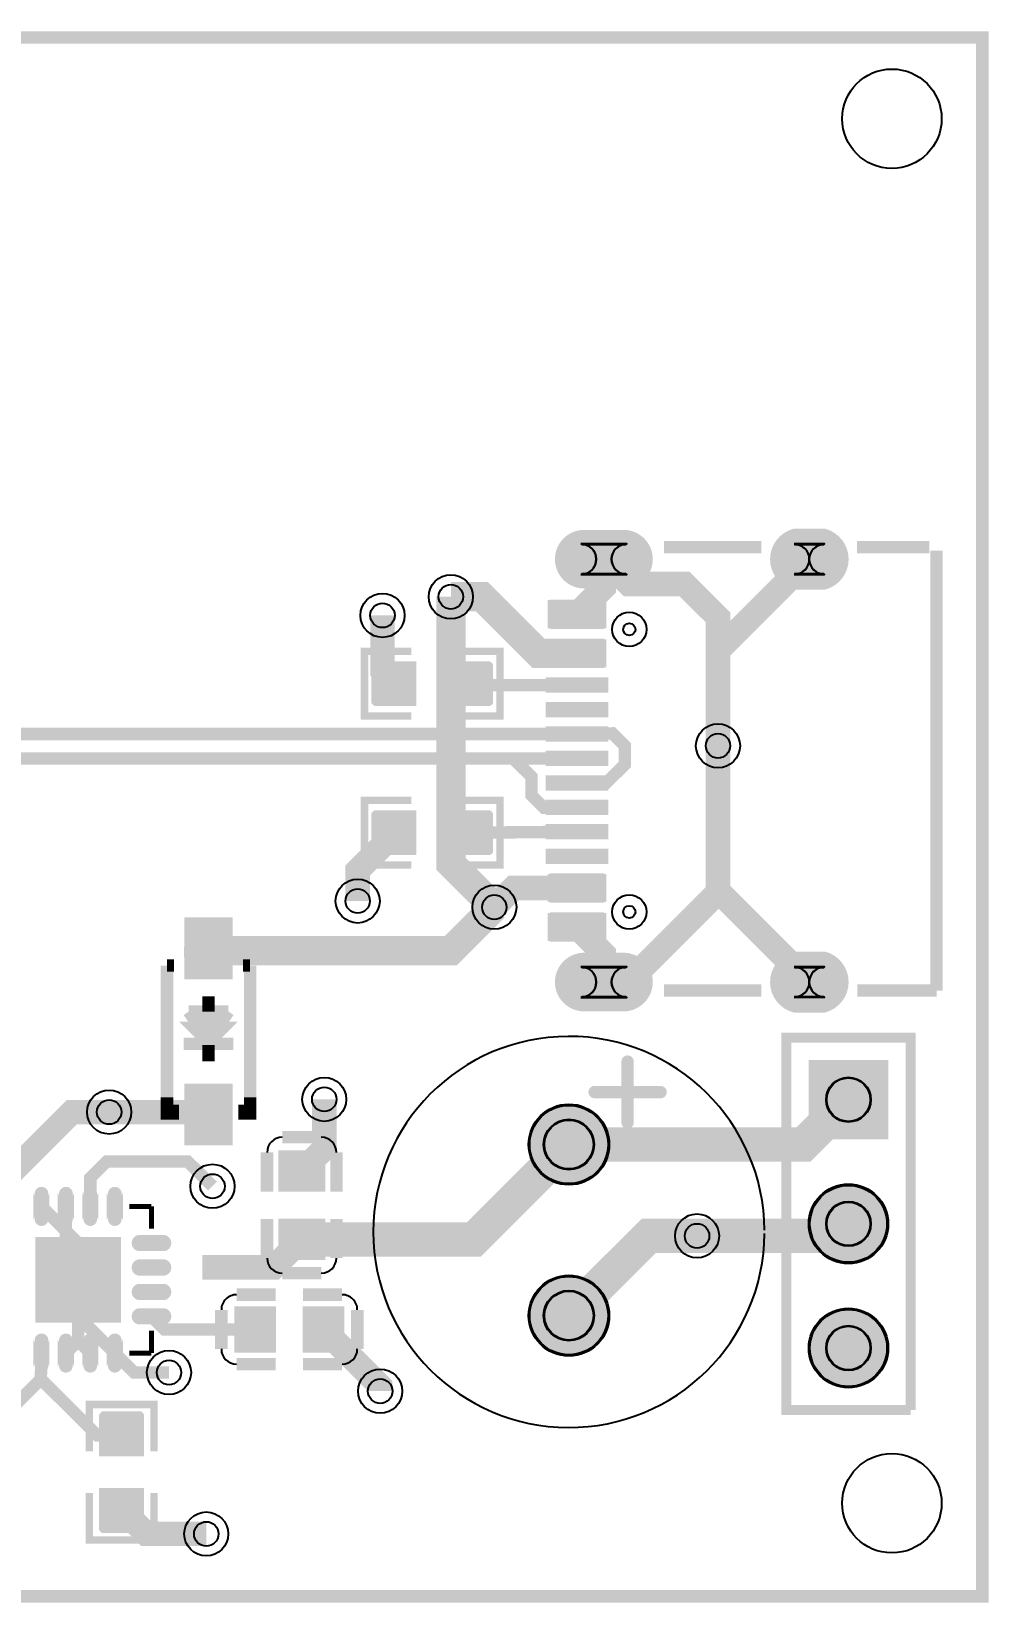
# Model space of a CAD drawing. Header units: millimetres. Extents: x -76.5 to 8, y -21.3 to 10.8.
# Drawn here: x -11.7 to 8.05, y -21.34 to 10.8 of the extents above; entities that cross this region are included whole.
import ezdxf

# ---------------------------------------------------------------- set-up
doc = ezdxf.new("R2010")
doc.units = ezdxf.units.MM
for name, color, linetype, true_color in [('BoardOutLine', 7, 'Continuous', 0xff00ff), ('BottomLayer', 7, 'Continuous', 0x0000ff), ('BottomSolderMaskLayer', 7, 'Continuous', 0xaa00ff), ('Document', 7, 'Continuous', 0xffffff), ('Hole', 7, 'Continuous', 0x222222), ('Multi-Layer', 7, 'Continuous', 0xc0c0c0), ('TopLayer', 7, 'Continuous', 0xff0000), ('TopPasteMaskLayer', 7, 'Continuous', 0x808080), ('TopSilkLayer', 7, 'Continuous', 0xffcc00), ('TopSolderMaskLayer', 7, 'Continuous', 0x800080)]:
    doc.layers.add(name, color=color, linetype=linetype, true_color=true_color)

msp = doc.modelspace()

# ---------------------------------------------------------------- hatches: boundary and pattern name
at = {"layer": 'BottomSolderMaskLayer'}
for points in [[(-0.47, -0.575, -0.785398), (-0.47, 0.575), (0.471, 0.575, -0.785398), (0.471, -0.575)], [(3.888, -0.625, -0.785398), (3.888, 0.625), (4.513, 0.625, -0.785398), (4.513, -0.625)], [(3.888, -9.275, -0.785398), (3.888, -8.025), (4.513, -8.025, -0.785398), (4.513, -9.275)], [(-0.47, -9.225, -0.785398), (-0.47, -8.075), (0.471, -8.075, -0.785398), (0.471, -9.225)], [(5.813, -10.243), (5.813, -11.869), (4.187, -11.869), (4.187, -10.243)], [(-1.54, -11.973, 1), (0.111, -11.973, 1)], [(4.187, -13.596, 1), (5.813, -13.596, 1)], [(-1.54, -15.473, 1), (0.111, -15.473, 1)], [(4.187, -16.136, 1), (5.813, -16.136, 1)]]:
    msp.add_hatch(color=256, dxfattribs=at).paths.add_polyline_path(points)
at = {"layer": 'Document'}
for points in [[(-8.293, -8.469), (-8.293, -7.627), (-8.086, -7.627), (-8.086, -8.47)], [(-7.742, -8.134), (-8.584, -8.134), (-8.584, -7.927), (-7.742, -7.927)], [(-8.081, -10.059), (-8.081, -10.059), (-7.481, -9.459), (-8.681, -9.459)], [(0.358, -11.523), (0.358, -10.278), (0.359, -10.262), (0.363, -10.245), (0.368, -10.23), (0.375, -10.215), (0.384, -10.201), (0.395, -10.188), (0.408, -10.177), (0.422, -10.168), (0.437, -10.161), (0.452, -10.156), (0.469, -10.152), (0.485, -10.151), (0.502, -10.152), (0.518, -10.156), (0.534, -10.161), (0.549, -10.168), (0.563, -10.177), (0.575, -10.188), (0.586, -10.201), (0.595, -10.215), (0.603, -10.23), (0.608, -10.245), (0.611, -10.262), (0.612, -10.278), (0.612, -11.523), (0.611, -11.539), (0.608, -11.556), (0.603, -11.571), (0.595, -11.586), (0.586, -11.6), (0.575, -11.613), (0.563, -11.624), (0.549, -11.633), (0.534, -11.64), (0.518, -11.646), (0.502, -11.649), (0.485, -11.65), (0.469, -11.649), (0.452, -11.646), (0.437, -11.64), (0.422, -11.633), (0.408, -11.624), (0.395, -11.613), (0.384, -11.6), (0.375, -11.586), (0.368, -11.571), (0.363, -11.556), (0.359, -11.539), (0.358, -11.523)], [(-8.205, -11.7), (-8.205, -10.859), (-7.998, -10.859), (-7.998, -11.701)], [(-0.188, -10.774), (1.158, -10.774), (1.175, -10.775), (1.191, -10.778), (1.207, -10.783), (1.222, -10.791), (1.236, -10.8), (1.248, -10.811), (1.259, -10.823), (1.268, -10.837), (1.276, -10.852), (1.281, -10.868), (1.284, -10.884), (1.285, -10.901), (1.284, -10.917), (1.281, -10.933), (1.276, -10.949), (1.268, -10.964), (1.259, -10.978), (1.248, -10.99), (1.236, -11.001), (1.222, -11.011), (1.207, -11.018), (1.191, -11.023), (1.175, -11.026), (1.158, -11.028), (-0.188, -11.028), (-0.205, -11.026), (-0.221, -11.023), (-0.237, -11.018), (-0.251, -11.011), (-0.265, -11.001), (-0.278, -10.99), (-0.289, -10.978), (-0.298, -10.964), (-0.305, -10.949), (-0.311, -10.933), (-0.314, -10.917), (-0.315, -10.901), (-0.314, -10.884), (-0.311, -10.868), (-0.305, -10.852), (-0.298, -10.837), (-0.289, -10.823), (-0.278, -10.811), (-0.265, -10.8), (-0.251, -10.791), (-0.237, -10.783), (-0.221, -10.778), (-0.205, -10.775), (-0.188, -10.774)]]:
    msp.add_hatch(color=256, dxfattribs=at).paths.add_polyline_path(points)
at = {"layer": 'Multi-Layer'}
for points in [[(-0.45, -0.55, -0.785398), (-0.45, 0.55), (0.45, 0.55, -0.785398), (0.45, -0.55)], [(3.9, -0.6, -0.785398), (3.9, 0.6), (4.5, 0.6, -0.785398), (4.5, -0.6)], [(-0.45, -9.2, -0.785398), (-0.45, -8.1), (0.45, -8.1, -0.785398), (0.45, -9.2)], [(3.9, -9.25, -0.785398), (3.9, -8.05), (4.5, -8.05, -0.785398), (4.5, -9.25)], [(5.788, -10.269), (5.788, -11.843), (4.213, -11.843), (4.213, -10.269)], [(-1.515, -11.973, 1), (0.085, -11.973, 1)], [(4.213, -13.596, 1), (5.788, -13.596, 1)], [(-1.515, -15.473, 1), (0.085, -15.473, 1)], [(4.213, -16.136, 1), (5.788, -16.136, 1)]]:
    msp.add_hatch(color=256, dxfattribs=at).paths.add_polyline_path(points)
at = {"layer": 'TopLayer'}
for points in [[(-1.1, -1.4), (-1.1, -0.85), (0, -0.85), (0, -1.4)], [(-1.1, -2.2), (-1.1, -1.65), (0, -1.65), (0, -2.2)], [(-3.859, -2.979), (-3.859, -2.115), (-4.665, -2.115), (-4.665, -2.979)], [(-3.159, -2.979), (-3.159, -2.115), (-2.352, -2.115), (-2.352, -2.979)], [(-1.1, -2.725), (-1.1, -2.425), (0, -2.425), (0, -2.725)], [(-1.1, -3.225), (-1.1, -2.925), (0, -2.925), (0, -3.225)], [(-1.1, -3.725), (-1.1, -3.425), (0, -3.425), (0, -3.725)], [(-1.1, -4.225), (-1.1, -3.925), (0, -3.925), (0, -4.225)], [(-1.1, -4.725), (-1.1, -4.425), (0, -4.425), (0, -4.725)], [(-1.1, -5.225), (-1.1, -4.925), (0, -4.925), (0, -5.225)], [(-3.859, -6.027), (-3.859, -5.163), (-4.665, -5.163), (-4.665, -6.027)], [(-3.159, -6.027), (-3.159, -5.163), (-2.352, -5.163), (-2.352, -6.027)], [(-1.1, -5.725), (-1.1, -5.425), (0, -5.425), (0, -5.725)], [(-1.1, -6.225), (-1.1, -5.925), (0, -5.925), (0, -6.225)], [(-1.1, -7), (-1.1, -6.45), (0, -6.45), (0, -7)], [(-8.556, -8.559), (-8.556, -7.359), (-7.606, -7.359), (-7.606, -8.559)], [(-1.1, -7.8), (-1.1, -7.25), (0, -7.25), (0, -7.8)], [(-8.556, -11.959), (-8.556, -10.759), (-7.606, -10.759), (-7.606, -11.959)], [(-6.626, -12.915), (-6.626, -12.115), (-5.726, -12.115), (-5.726, -12.915)], [(-11.358, -12.979, -0.785398), (-11.638, -12.979), (-11.638, -13.499, -0.785398), (-11.358, -13.499)], [(-10.858, -12.979, -0.785398), (-11.138, -12.979), (-11.138, -13.499, -0.785398), (-10.858, -13.499)], [(-10.358, -12.979, -0.785398), (-10.638, -12.979), (-10.638, -13.499, -0.785398), (-10.358, -13.499)], [(-9.858, -12.979, -0.785398), (-10.138, -12.979), (-10.138, -13.499, -0.785398), (-9.858, -13.499)], [(-6.626, -14.315), (-6.626, -13.515), (-5.726, -13.515), (-5.726, -14.315)], [(-11.598, -13.889), (-9.898, -13.889), (-9.898, -15.589), (-11.598, -15.589)], [(-9.508, -14.129, -0.785398), (-9.508, -13.849), (-8.988, -13.849, -0.785398), (-8.988, -14.129)], [(-9.508, -14.629, -0.785398), (-9.508, -14.349), (-8.988, -14.349, -0.785398), (-8.988, -14.629)], [(-9.508, -15.129, -0.785398), (-9.508, -14.849), (-8.988, -14.849, -0.785398), (-8.988, -15.129)], [(-9.508, -15.629, -0.785398), (-9.508, -15.349), (-8.988, -15.349, -0.785398), (-8.988, -15.629)], [(-7.53, -15.305), (-6.73, -15.305), (-6.73, -16.205), (-7.53, -16.205)], [(-6.13, -15.305), (-5.33, -15.305), (-5.33, -16.205), (-6.13, -16.205)], [(-11.358, -15.979, -0.785398), (-11.638, -15.979), (-11.638, -16.499, -0.785398), (-11.358, -16.499)], [(-10.858, -15.979, -0.785398), (-11.138, -15.979), (-11.138, -16.499, -0.785398), (-10.858, -16.499)], [(-10.358, -15.979, -0.785398), (-10.638, -15.979), (-10.638, -16.499, -0.785398), (-10.358, -16.499)], [(-9.858, -15.979, -0.785398), (-10.138, -15.979), (-10.138, -16.499, -0.785398), (-9.858, -16.499)], [(-9.427, -18.326), (-10.291, -18.326), (-10.291, -17.519), (-9.427, -17.519)], [(-9.427, -19.026), (-10.291, -19.026), (-10.291, -19.832), (-9.427, -19.832)]]:
    msp.add_hatch(color=256, dxfattribs=at).paths.add_polyline_path(points)
at = {"layer": 'TopPasteMaskLayer'}
for points in [[(-0.998, 0.045), (-1, 0.015), (-1, -0.015), (-0.998, -0.045), (-0.995, -0.075), (-0.991, -0.104), (-0.985, -0.133), (-0.978, -0.162), (-0.969, -0.191), (-0.959, -0.219), (-0.947, -0.247), (-0.934, -0.274), (-0.92, -0.3), (-0.904, -0.325), (-0.887, -0.35), (-0.869, -0.374), (-0.85, -0.397), (-0.83, -0.419), (-0.808, -0.44), (-0.786, -0.46), (-0.762, -0.478), (-0.738, -0.496), (-0.713, -0.512), (-0.687, -0.527), (-0.66, -0.541), (-0.633, -0.553), (-0.605, -0.564), (-0.577, -0.573), (-0.548, -0.581), (-0.519, -0.588), (-0.489, -0.593), (-0.46, -0.597), (-0.43, -0.599), (-0.4, -0.6), (0.4, -0.6), (0.43, -0.599), (0.46, -0.597), (0.489, -0.593), (0.519, -0.588), (0.548, -0.581), (0.577, -0.573), (0.605, -0.564), (0.633, -0.553), (0.66, -0.541), (0.687, -0.527), (0.713, -0.512), (0.738, -0.496), (0.762, -0.478), (0.786, -0.46), (0.808, -0.44), (0.83, -0.419), (0.85, -0.397), (0.869, -0.374), (0.887, -0.35), (0.904, -0.325), (0.92, -0.3), (0.934, -0.274), (0.947, -0.247), (0.959, -0.219), (0.969, -0.191), (0.978, -0.162), (0.985, -0.133), (0.991, -0.104), (0.995, -0.075), (0.998, -0.045), (1, -0.015), (1, 0.015), (0.998, 0.045), (0.995, 0.075), (0.991, 0.104), (0.985, 0.134), (0.978, 0.163), (0.969, 0.191), (0.959, 0.219), (0.947, 0.247), (0.934, 0.274), (0.92, 0.3), (0.904, 0.326), (0.887, 0.35), (0.869, 0.374), (0.85, 0.397), (0.83, 0.419), (0.808, 0.44), (0.786, 0.46), (0.762, 0.478), (0.738, 0.496), (0.713, 0.512), (0.687, 0.527), (0.66, 0.541), (0.633, 0.553), (0.605, 0.564), (0.577, 0.573), (0.548, 0.582), (0.519, 0.588), (0.489, 0.593), (0.46, 0.597), (0.43, 0.599), (0.4, 0.6), (-0.4, 0.6), (-0.43, 0.599), (-0.46, 0.597), (-0.489, 0.593), (-0.519, 0.588), (-0.548, 0.582), (-0.577, 0.573), (-0.605, 0.564), (-0.633, 0.553), (-0.66, 0.541), (-0.687, 0.527), (-0.713, 0.512), (-0.738, 0.496), (-0.762, 0.478), (-0.786, 0.46), (-0.808, 0.44), (-0.83, 0.419), (-0.85, 0.397), (-0.869, 0.374), (-0.887, 0.35), (-0.904, 0.326), (-0.92, 0.3), (-0.934, 0.274), (-0.947, 0.247), (-0.959, 0.219), (-0.969, 0.191), (-0.978, 0.163), (-0.985, 0.134), (-0.991, 0.104), (-0.995, 0.075)], [(3.45, -0.015), (3.452, -0.045), (3.455, -0.075), (3.459, -0.104), (3.465, -0.133), (3.473, -0.162), (3.481, -0.191), (3.492, -0.219), (3.503, -0.247), (3.516, -0.274), (3.531, -0.3), (3.546, -0.325), (3.563, -0.35), (3.581, -0.374), (3.6, -0.397), (3.621, -0.419), (3.642, -0.44), (3.664, -0.46), (3.688, -0.478), (3.712, -0.496), (3.737, -0.512), (3.763, -0.527), (3.79, -0.541), (3.817, -0.553), (3.845, -0.564), (3.873, -0.573), (3.902, -0.581), (3.931, -0.588), (3.961, -0.593), (3.99, -0.597), (4.02, -0.599), (4.05, -0.6), (4.35, -0.6), (4.38, -0.599), (4.41, -0.597), (4.44, -0.593), (4.469, -0.588), (4.498, -0.581), (4.527, -0.573), (4.555, -0.564), (4.583, -0.553), (4.61, -0.541), (4.637, -0.527), (4.663, -0.512), (4.688, -0.496), (4.712, -0.478), (4.736, -0.46), (4.758, -0.44), (4.78, -0.419), (4.8, -0.397), (4.819, -0.374), (4.837, -0.35), (4.854, -0.325), (4.87, -0.3), (4.884, -0.274), (4.897, -0.247), (4.909, -0.219), (4.919, -0.191), (4.928, -0.162), (4.935, -0.133), (4.941, -0.104), (4.946, -0.075), (4.948, -0.045), (4.95, -0.015), (4.95, 0.015), (4.948, 0.045), (4.946, 0.075), (4.941, 0.104), (4.935, 0.134), (4.928, 0.163), (4.919, 0.191), (4.909, 0.219), (4.897, 0.247), (4.884, 0.274), (4.87, 0.3), (4.854, 0.326), (4.837, 0.35), (4.819, 0.374), (4.8, 0.397), (4.78, 0.419), (4.758, 0.44), (4.736, 0.46), (4.712, 0.478), (4.688, 0.496), (4.663, 0.512), (4.637, 0.527), (4.61, 0.541), (4.583, 0.553), (4.555, 0.564), (4.527, 0.573), (4.498, 0.582), (4.469, 0.588), (4.44, 0.593), (4.41, 0.597), (4.38, 0.599), (4.35, 0.6), (4.05, 0.6), (4.02, 0.599), (3.99, 0.597), (3.961, 0.593), (3.931, 0.588), (3.902, 0.582), (3.873, 0.573), (3.845, 0.564), (3.817, 0.553), (3.79, 0.541), (3.763, 0.527), (3.737, 0.512), (3.712, 0.496), (3.688, 0.478), (3.664, 0.46), (3.642, 0.44), (3.621, 0.419), (3.6, 0.397), (3.581, 0.374), (3.563, 0.35), (3.546, 0.326), (3.531, 0.3), (3.516, 0.274), (3.503, 0.247), (3.492, 0.219), (3.481, 0.191), (3.473, 0.163), (3.465, 0.134), (3.459, 0.104), (3.455, 0.075), (3.452, 0.045), (3.45, 0.015)], [(0, -0.825), (-1.1, -0.825), (-1.1, -1.425), (0, -1.425)], [(-1.1, -2.225), (0, -2.225), (0, -1.625), (-1.1, -1.625)], [(-4.704, -2.997), (-3.904, -2.997), (-3.854, -2.947), (-3.854, -2.719), (-4.224, -2.719), (-4.224, -2.389), (-3.854, -2.389), (-3.854, -2.147), (-3.904, -2.097), (-4.704, -2.097), (-4.754, -2.147), (-4.754, -2.947)], [(-2.314, -2.097), (-3.114, -2.097), (-3.164, -2.147), (-3.164, -2.375), (-2.794, -2.375), (-2.794, -2.705), (-3.164, -2.705), (-3.164, -2.947), (-3.114, -2.997), (-2.314, -2.997), (-2.264, -2.947), (-2.264, -2.147)], [(-1.1, -2.725), (0, -2.725), (0, -2.425), (-1.1, -2.425)], [(0, -2.925), (-1.1, -2.925), (-1.1, -3.225), (0, -3.225)], [(0, -3.425), (-1.1, -3.425), (-1.1, -3.725), (0, -3.725)], [(0, -3.925), (-1.1, -3.925), (-1.1, -4.225), (0, -4.225)], [(0, -4.425), (-1.1, -4.425), (-1.1, -4.725), (0, -4.725)], [(0, -4.925), (-1.1, -4.925), (-1.1, -5.225), (0, -5.225)], [(-4.704, -6.045), (-3.904, -6.045), (-3.854, -5.995), (-3.854, -5.767), (-4.224, -5.767), (-4.224, -5.437), (-3.854, -5.437), (-3.854, -5.195), (-3.904, -5.145), (-4.704, -5.145), (-4.754, -5.195), (-4.754, -5.995)], [(-2.314, -5.145), (-3.114, -5.145), (-3.164, -5.195), (-3.164, -5.423), (-2.794, -5.423), (-2.794, -5.753), (-3.164, -5.753), (-3.164, -5.995), (-3.114, -6.045), (-2.314, -6.045), (-2.264, -5.995), (-2.264, -5.195)], [(0, -5.425), (-1.1, -5.425), (-1.1, -5.725), (0, -5.725)], [(0, -5.925), (-1.1, -5.925), (-1.1, -6.225), (0, -6.225)], [(-1.1, -7.025), (0, -7.025), (0, -6.425), (-1.1, -6.425)], [(-8.556, -8.559), (-8.556, -7.359), (-7.606, -7.359), (-7.606, -8.559)], [(-1.1, -7.825), (0, -7.825), (0, -7.225), (-1.1, -7.225)], [(-1, -8.665), (-0.998, -8.695), (-0.995, -8.725), (-0.991, -8.754), (-0.985, -8.783), (-0.978, -8.812), (-0.969, -8.841), (-0.959, -8.869), (-0.947, -8.897), (-0.934, -8.924), (-0.92, -8.95), (-0.904, -8.975), (-0.887, -9), (-0.869, -9.024), (-0.85, -9.047), (-0.83, -9.069), (-0.808, -9.09), (-0.786, -9.11), (-0.762, -9.128), (-0.738, -9.146), (-0.713, -9.162), (-0.687, -9.177), (-0.66, -9.191), (-0.633, -9.203), (-0.605, -9.214), (-0.577, -9.223), (-0.548, -9.231), (-0.519, -9.238), (-0.489, -9.243), (-0.46, -9.247), (-0.43, -9.249), (-0.4, -9.25), (0.4, -9.25), (0.43, -9.249), (0.46, -9.247), (0.489, -9.243), (0.519, -9.238), (0.548, -9.231), (0.577, -9.223), (0.605, -9.214), (0.633, -9.203), (0.66, -9.191), (0.687, -9.177), (0.713, -9.162), (0.738, -9.146), (0.762, -9.128), (0.786, -9.11), (0.808, -9.09), (0.83, -9.069), (0.85, -9.047), (0.869, -9.024), (0.887, -9), (0.904, -8.975), (0.92, -8.95), (0.934, -8.924), (0.947, -8.897), (0.959, -8.869), (0.969, -8.841), (0.978, -8.812), (0.985, -8.783), (0.991, -8.754), (0.995, -8.725), (0.998, -8.695), (1, -8.665), (1, -8.635), (0.998, -8.605), (0.995, -8.575), (0.991, -8.546), (0.985, -8.516), (0.978, -8.487), (0.969, -8.459), (0.959, -8.431), (0.947, -8.403), (0.934, -8.376), (0.92, -8.35), (0.904, -8.324), (0.887, -8.3), (0.869, -8.276), (0.85, -8.253), (0.83, -8.231), (0.808, -8.21), (0.786, -8.19), (0.762, -8.172), (0.738, -8.154), (0.713, -8.138), (0.687, -8.123), (0.66, -8.109), (0.633, -8.097), (0.605, -8.086), (0.577, -8.077), (0.548, -8.068), (0.519, -8.062), (0.489, -8.057), (0.46, -8.053), (0.43, -8.051), (0.4, -8.05), (-0.4, -8.05), (-0.43, -8.051), (-0.46, -8.053), (-0.489, -8.057), (-0.519, -8.062), (-0.548, -8.068), (-0.577, -8.077), (-0.605, -8.086), (-0.633, -8.097), (-0.66, -8.109), (-0.687, -8.123), (-0.713, -8.138), (-0.738, -8.154), (-0.762, -8.172), (-0.786, -8.19), (-0.808, -8.21), (-0.83, -8.231), (-0.85, -8.253), (-0.869, -8.276), (-0.887, -8.3), (-0.904, -8.324), (-0.92, -8.35), (-0.934, -8.376), (-0.947, -8.403), (-0.959, -8.431), (-0.969, -8.459), (-0.978, -8.487), (-0.985, -8.516), (-0.991, -8.546), (-0.995, -8.575), (-0.998, -8.605), (-1, -8.635)], [(3.452, -8.605), (3.45, -8.635), (3.45, -8.665), (3.452, -8.695), (3.455, -8.725), (3.459, -8.754), (3.465, -8.783), (3.473, -8.812), (3.481, -8.841), (3.492, -8.869), (3.503, -8.897), (3.516, -8.924), (3.531, -8.95), (3.546, -8.975), (3.563, -9), (3.581, -9.024), (3.6, -9.047), (3.621, -9.069), (3.642, -9.09), (3.664, -9.11), (3.688, -9.128), (3.712, -9.146), (3.737, -9.162), (3.763, -9.177), (3.79, -9.191), (3.817, -9.203), (3.845, -9.214), (3.873, -9.223), (3.902, -9.231), (3.931, -9.238), (3.961, -9.243), (3.99, -9.247), (4.02, -9.249), (4.05, -9.25), (4.35, -9.25), (4.38, -9.249), (4.41, -9.247), (4.44, -9.243), (4.469, -9.238), (4.498, -9.231), (4.527, -9.223), (4.555, -9.214), (4.583, -9.203), (4.61, -9.191), (4.637, -9.177), (4.663, -9.162), (4.688, -9.146), (4.712, -9.128), (4.736, -9.11), (4.758, -9.09), (4.78, -9.069), (4.8, -9.047), (4.819, -9.024), (4.837, -9), (4.854, -8.975), (4.87, -8.95), (4.884, -8.924), (4.897, -8.897), (4.909, -8.869), (4.919, -8.841), (4.928, -8.812), (4.935, -8.783), (4.941, -8.754), (4.946, -8.725), (4.948, -8.695), (4.95, -8.665), (4.95, -8.635), (4.948, -8.605), (4.946, -8.575), (4.941, -8.546), (4.935, -8.516), (4.928, -8.487), (4.919, -8.459), (4.909, -8.431), (4.897, -8.403), (4.884, -8.376), (4.87, -8.35), (4.854, -8.324), (4.837, -8.3), (4.819, -8.276), (4.8, -8.253), (4.78, -8.231), (4.758, -8.21), (4.736, -8.19), (4.712, -8.172), (4.688, -8.154), (4.663, -8.138), (4.637, -8.123), (4.61, -8.109), (4.583, -8.097), (4.555, -8.086), (4.527, -8.077), (4.498, -8.068), (4.469, -8.062), (4.44, -8.057), (4.41, -8.053), (4.38, -8.051), (4.35, -8.05), (4.05, -8.05), (4.02, -8.051), (3.99, -8.053), (3.961, -8.057), (3.931, -8.062), (3.902, -8.068), (3.873, -8.077), (3.845, -8.086), (3.817, -8.097), (3.79, -8.109), (3.763, -8.123), (3.737, -8.138), (3.712, -8.154), (3.688, -8.172), (3.664, -8.19), (3.642, -8.21), (3.621, -8.231), (3.6, -8.253), (3.581, -8.276), (3.563, -8.3), (3.546, -8.324), (3.531, -8.35), (3.516, -8.376), (3.503, -8.403), (3.492, -8.431), (3.481, -8.459), (3.473, -8.487), (3.465, -8.516), (3.459, -8.546), (3.455, -8.575)], [(-8.556, -11.959), (-8.556, -10.759), (-7.606, -10.759), (-7.606, -11.959)], [(-6.626, -12.915), (-6.626, -12.115), (-5.726, -12.115), (-5.726, -12.915)], [(-11.637, -12.979), (-11.636, -12.962), (-11.633, -12.945), (-11.628, -12.929), (-11.621, -12.914), (-11.612, -12.899), (-11.602, -12.886), (-11.59, -12.874), (-11.576, -12.864), (-11.562, -12.855), (-11.547, -12.848), (-11.53, -12.843), (-11.514, -12.84), (-11.497, -12.839), (-11.48, -12.84), (-11.463, -12.843), (-11.447, -12.848), (-11.432, -12.855), (-11.417, -12.864), (-11.404, -12.874), (-11.392, -12.886), (-11.382, -12.899), (-11.373, -12.914), (-11.366, -12.929), (-11.361, -12.945), (-11.358, -12.962), (-11.357, -12.979), (-11.357, -13.499), (-11.358, -13.516), (-11.361, -13.532), (-11.366, -13.549), (-11.373, -13.564), (-11.382, -13.579), (-11.392, -13.592), (-11.404, -13.604), (-11.417, -13.614), (-11.432, -13.623), (-11.447, -13.63), (-11.463, -13.635), (-11.48, -13.638), (-11.497, -13.639), (-11.514, -13.638), (-11.53, -13.635), (-11.547, -13.63), (-11.562, -13.623), (-11.576, -13.614), (-11.59, -13.604), (-11.602, -13.592), (-11.612, -13.579), (-11.621, -13.564), (-11.628, -13.549), (-11.633, -13.532), (-11.636, -13.516), (-11.637, -13.499)], [(-11.137, -12.979), (-11.136, -12.962), (-11.133, -12.945), (-11.127, -12.929), (-11.121, -12.914), (-11.112, -12.899), (-11.101, -12.886), (-11.089, -12.874), (-11.076, -12.864), (-11.062, -12.855), (-11.046, -12.848), (-11.03, -12.843), (-11.013, -12.84), (-10.997, -12.839), (-10.98, -12.84), (-10.963, -12.843), (-10.947, -12.848), (-10.931, -12.855), (-10.917, -12.864), (-10.904, -12.874), (-10.892, -12.886), (-10.881, -12.899), (-10.873, -12.914), (-10.866, -12.929), (-10.861, -12.945), (-10.858, -12.962), (-10.857, -12.979), (-10.857, -13.499), (-10.858, -13.516), (-10.861, -13.532), (-10.866, -13.549), (-10.873, -13.564), (-10.881, -13.579), (-10.892, -13.592), (-10.904, -13.604), (-10.917, -13.614), (-10.931, -13.623), (-10.947, -13.63), (-10.963, -13.635), (-10.98, -13.638), (-10.997, -13.639), (-11.013, -13.638), (-11.03, -13.635), (-11.046, -13.63), (-11.062, -13.623), (-11.076, -13.614), (-11.089, -13.604), (-11.101, -13.592), (-11.112, -13.579), (-11.121, -13.564), (-11.127, -13.549), (-11.133, -13.532), (-11.136, -13.516), (-11.137, -13.499)], [(-10.639, -12.979), (-10.638, -12.962), (-10.635, -12.945), (-10.63, -12.929), (-10.623, -12.914), (-10.614, -12.899), (-10.604, -12.886), (-10.592, -12.874), (-10.578, -12.864), (-10.564, -12.855), (-10.548, -12.848), (-10.532, -12.843), (-10.516, -12.84), (-10.499, -12.839), (-10.482, -12.84), (-10.465, -12.843), (-10.449, -12.848), (-10.434, -12.855), (-10.419, -12.864), (-10.406, -12.874), (-10.394, -12.886), (-10.384, -12.899), (-10.375, -12.914), (-10.368, -12.929), (-10.363, -12.945), (-10.36, -12.962), (-10.359, -12.979), (-10.359, -13.499), (-10.36, -13.516), (-10.363, -13.532), (-10.368, -13.549), (-10.375, -13.564), (-10.384, -13.579), (-10.394, -13.592), (-10.406, -13.604), (-10.419, -13.614), (-10.434, -13.623), (-10.449, -13.63), (-10.465, -13.635), (-10.482, -13.638), (-10.499, -13.639), (-10.516, -13.638), (-10.532, -13.635), (-10.548, -13.63), (-10.564, -13.623), (-10.578, -13.614), (-10.592, -13.604), (-10.604, -13.592), (-10.614, -13.579), (-10.623, -13.564), (-10.63, -13.549), (-10.635, -13.532), (-10.638, -13.516), (-10.639, -13.499)], [(-10.138, -12.979), (-10.137, -12.962), (-10.134, -12.945), (-10.129, -12.929), (-10.122, -12.914), (-10.114, -12.899), (-10.103, -12.886), (-10.091, -12.874), (-10.078, -12.864), (-10.063, -12.855), (-10.048, -12.848), (-10.032, -12.843), (-10.015, -12.84), (-9.998, -12.839), (-9.981, -12.84), (-9.965, -12.843), (-9.949, -12.848), (-9.933, -12.855), (-9.919, -12.864), (-9.906, -12.874), (-9.894, -12.886), (-9.883, -12.899), (-9.874, -12.914), (-9.867, -12.929), (-9.862, -12.945), (-9.859, -12.962), (-9.858, -12.979), (-9.858, -13.499), (-9.859, -13.516), (-9.862, -13.532), (-9.867, -13.549), (-9.874, -13.564), (-9.883, -13.579), (-9.894, -13.592), (-9.906, -13.604), (-9.919, -13.614), (-9.933, -13.623), (-9.949, -13.63), (-9.965, -13.635), (-9.981, -13.638), (-9.998, -13.639), (-10.015, -13.638), (-10.032, -13.635), (-10.048, -13.63), (-10.063, -13.623), (-10.078, -13.614), (-10.091, -13.604), (-10.103, -13.592), (-10.114, -13.579), (-10.122, -13.564), (-10.129, -13.549), (-10.134, -13.532), (-10.137, -13.516), (-10.138, -13.499)], [(-6.626, -14.315), (-6.626, -13.515), (-5.726, -13.515), (-5.726, -14.315)], [(-11.428, -14.059), (-10.068, -14.059), (-10.068, -15.419), (-11.428, -15.419)], [(-9.508, -14.13), (-9.525, -14.129), (-9.542, -14.125), (-9.559, -14.119), (-9.574, -14.112), (-9.589, -14.102), (-9.602, -14.091), (-9.614, -14.078), (-9.624, -14.064), (-9.633, -14.049), (-9.639, -14.033), (-9.643, -14.016), (-9.646, -13.999), (-9.646, -13.981), (-9.643, -13.964), (-9.639, -13.947), (-9.633, -13.931), (-9.624, -13.915), (-9.614, -13.901), (-9.602, -13.888), (-9.589, -13.877), (-9.574, -13.868), (-9.559, -13.86), (-9.542, -13.855), (-9.525, -13.851), (-9.508, -13.85), (-8.988, -13.85), (-8.97, -13.851), (-8.953, -13.855), (-8.937, -13.86), (-8.921, -13.868), (-8.907, -13.877), (-8.893, -13.888), (-8.881, -13.901), (-8.871, -13.915), (-8.863, -13.931), (-8.856, -13.947), (-8.852, -13.964), (-8.85, -13.981), (-8.85, -13.999), (-8.852, -14.016), (-8.856, -14.033), (-8.863, -14.049), (-8.871, -14.064), (-8.881, -14.078), (-8.893, -14.091), (-8.907, -14.102), (-8.921, -14.112), (-8.937, -14.119), (-8.953, -14.125), (-8.97, -14.129), (-8.988, -14.13)], [(-9.508, -14.63), (-9.525, -14.629), (-9.542, -14.625), (-9.559, -14.62), (-9.574, -14.612), (-9.589, -14.603), (-9.602, -14.592), (-9.614, -14.579), (-9.624, -14.565), (-9.633, -14.549), (-9.639, -14.533), (-9.643, -14.516), (-9.646, -14.499), (-9.646, -14.481), (-9.643, -14.464), (-9.639, -14.447), (-9.633, -14.431), (-9.624, -14.416), (-9.614, -14.402), (-9.602, -14.389), (-9.589, -14.378), (-9.574, -14.368), (-9.559, -14.361), (-9.542, -14.355), (-9.525, -14.352), (-9.508, -14.35), (-8.988, -14.35), (-8.97, -14.352), (-8.953, -14.355), (-8.937, -14.361), (-8.921, -14.368), (-8.907, -14.378), (-8.893, -14.389), (-8.881, -14.402), (-8.871, -14.416), (-8.863, -14.431), (-8.856, -14.447), (-8.852, -14.464), (-8.85, -14.481), (-8.85, -14.499), (-8.852, -14.516), (-8.856, -14.533), (-8.863, -14.549), (-8.871, -14.565), (-8.881, -14.579), (-8.893, -14.592), (-8.907, -14.603), (-8.921, -14.612), (-8.937, -14.62), (-8.953, -14.625), (-8.97, -14.629), (-8.988, -14.63)], [(-9.508, -15.128), (-9.525, -15.127), (-9.541, -15.124), (-9.557, -15.119), (-9.573, -15.112), (-9.587, -15.103), (-9.601, -15.093), (-9.613, -15.081), (-9.623, -15.068), (-9.632, -15.053), (-9.639, -15.038), (-9.644, -15.022), (-9.647, -15.005), (-9.648, -14.988), (-9.647, -14.971), (-9.644, -14.955), (-9.639, -14.938), (-9.632, -14.923), (-9.623, -14.909), (-9.613, -14.895), (-9.601, -14.883), (-9.587, -14.873), (-9.573, -14.864), (-9.557, -14.857), (-9.541, -14.852), (-9.525, -14.849), (-9.508, -14.848), (-8.988, -14.848), (-8.971, -14.849), (-8.954, -14.852), (-8.938, -14.857), (-8.923, -14.864), (-8.908, -14.873), (-8.895, -14.883), (-8.883, -14.895), (-8.873, -14.909), (-8.864, -14.923), (-8.857, -14.938), (-8.852, -14.955), (-8.849, -14.971), (-8.848, -14.988), (-8.849, -15.005), (-8.852, -15.022), (-8.857, -15.038), (-8.864, -15.053), (-8.873, -15.068), (-8.883, -15.081), (-8.895, -15.093), (-8.908, -15.103), (-8.923, -15.112), (-8.938, -15.119), (-8.954, -15.124), (-8.971, -15.127), (-8.988, -15.128)], [(-9.508, -15.628), (-9.525, -15.627), (-9.541, -15.624), (-9.557, -15.619), (-9.573, -15.612), (-9.587, -15.604), (-9.601, -15.593), (-9.613, -15.581), (-9.623, -15.568), (-9.632, -15.553), (-9.639, -15.538), (-9.644, -15.522), (-9.647, -15.505), (-9.648, -15.488), (-9.647, -15.472), (-9.644, -15.455), (-9.639, -15.439), (-9.632, -15.423), (-9.623, -15.409), (-9.613, -15.396), (-9.601, -15.384), (-9.587, -15.373), (-9.573, -15.364), (-9.557, -15.357), (-9.541, -15.352), (-9.525, -15.349), (-9.508, -15.348), (-8.988, -15.348), (-8.971, -15.349), (-8.954, -15.352), (-8.938, -15.357), (-8.923, -15.364), (-8.908, -15.373), (-8.895, -15.384), (-8.883, -15.396), (-8.873, -15.409), (-8.864, -15.423), (-8.857, -15.439), (-8.852, -15.455), (-8.849, -15.472), (-8.848, -15.488), (-8.849, -15.505), (-8.852, -15.522), (-8.857, -15.538), (-8.864, -15.553), (-8.873, -15.568), (-8.883, -15.581), (-8.895, -15.593), (-8.908, -15.604), (-8.923, -15.612), (-8.938, -15.619), (-8.954, -15.624), (-8.971, -15.627), (-8.988, -15.628)], [(-7.53, -15.305), (-6.73, -15.305), (-6.73, -16.205), (-7.53, -16.205)], [(-6.13, -15.305), (-5.33, -15.305), (-5.33, -16.205), (-6.13, -16.205)], [(-11.637, -15.979), (-11.636, -15.962), (-11.633, -15.945), (-11.628, -15.929), (-11.621, -15.914), (-11.612, -15.899), (-11.602, -15.886), (-11.59, -15.874), (-11.576, -15.864), (-11.562, -15.855), (-11.547, -15.848), (-11.53, -15.843), (-11.514, -15.84), (-11.497, -15.839), (-11.48, -15.84), (-11.463, -15.843), (-11.447, -15.848), (-11.432, -15.855), (-11.417, -15.864), (-11.404, -15.874), (-11.392, -15.886), (-11.382, -15.899), (-11.373, -15.914), (-11.366, -15.929), (-11.361, -15.945), (-11.358, -15.962), (-11.357, -15.979), (-11.357, -16.499), (-11.358, -16.516), (-11.361, -16.533), (-11.366, -16.549), (-11.373, -16.564), (-11.382, -16.579), (-11.392, -16.592), (-11.404, -16.604), (-11.417, -16.614), (-11.432, -16.623), (-11.447, -16.63), (-11.463, -16.635), (-11.48, -16.638), (-11.497, -16.639), (-11.514, -16.638), (-11.53, -16.635), (-11.547, -16.63), (-11.562, -16.623), (-11.576, -16.614), (-11.59, -16.604), (-11.602, -16.592), (-11.612, -16.579), (-11.621, -16.564), (-11.628, -16.549), (-11.633, -16.533), (-11.636, -16.516), (-11.637, -16.499)], [(-11.137, -15.979), (-11.136, -15.962), (-11.133, -15.945), (-11.127, -15.929), (-11.121, -15.914), (-11.112, -15.899), (-11.101, -15.886), (-11.089, -15.874), (-11.076, -15.864), (-11.062, -15.855), (-11.046, -15.848), (-11.03, -15.843), (-11.013, -15.84), (-10.997, -15.839), (-10.98, -15.84), (-10.963, -15.843), (-10.947, -15.848), (-10.931, -15.855), (-10.917, -15.864), (-10.904, -15.874), (-10.892, -15.886), (-10.881, -15.899), (-10.873, -15.914), (-10.866, -15.929), (-10.861, -15.945), (-10.858, -15.962), (-10.857, -15.979), (-10.857, -16.499), (-10.858, -16.516), (-10.861, -16.533), (-10.866, -16.549), (-10.873, -16.564), (-10.881, -16.579), (-10.892, -16.592), (-10.904, -16.604), (-10.917, -16.614), (-10.931, -16.623), (-10.947, -16.63), (-10.963, -16.635), (-10.98, -16.638), (-10.997, -16.639), (-11.013, -16.638), (-11.03, -16.635), (-11.046, -16.63), (-11.062, -16.623), (-11.076, -16.614), (-11.089, -16.604), (-11.101, -16.592), (-11.112, -16.579), (-11.121, -16.564), (-11.127, -16.549), (-11.133, -16.533), (-11.136, -16.516), (-11.137, -16.499)], [(-10.639, -15.979), (-10.638, -15.962), (-10.635, -15.945), (-10.63, -15.929), (-10.623, -15.914), (-10.614, -15.899), (-10.604, -15.886), (-10.592, -15.874), (-10.578, -15.864), (-10.564, -15.855), (-10.548, -15.848), (-10.532, -15.843), (-10.516, -15.84), (-10.499, -15.839), (-10.482, -15.84), (-10.465, -15.843), (-10.449, -15.848), (-10.434, -15.855), (-10.419, -15.864), (-10.406, -15.874), (-10.394, -15.886), (-10.384, -15.899), (-10.375, -15.914), (-10.368, -15.929), (-10.363, -15.945), (-10.36, -15.962), (-10.359, -15.979), (-10.359, -16.499), (-10.36, -16.516), (-10.363, -16.533), (-10.368, -16.549), (-10.375, -16.564), (-10.384, -16.579), (-10.394, -16.592), (-10.406, -16.604), (-10.419, -16.614), (-10.434, -16.623), (-10.449, -16.63), (-10.465, -16.635), (-10.482, -16.638), (-10.499, -16.639), (-10.516, -16.638), (-10.532, -16.635), (-10.548, -16.63), (-10.564, -16.623), (-10.578, -16.614), (-10.592, -16.604), (-10.604, -16.592), (-10.614, -16.579), (-10.623, -16.564), (-10.63, -16.549), (-10.635, -16.533), (-10.638, -16.516), (-10.639, -16.499)], [(-10.138, -15.979), (-10.137, -15.962), (-10.134, -15.945), (-10.129, -15.929), (-10.122, -15.914), (-10.114, -15.899), (-10.103, -15.886), (-10.091, -15.874), (-10.078, -15.864), (-10.063, -15.855), (-10.048, -15.848), (-10.032, -15.843), (-10.015, -15.84), (-9.998, -15.839), (-9.981, -15.84), (-9.965, -15.843), (-9.949, -15.848), (-9.933, -15.855), (-9.919, -15.864), (-9.906, -15.874), (-9.894, -15.886), (-9.883, -15.899), (-9.874, -15.914), (-9.867, -15.929), (-9.862, -15.945), (-9.859, -15.962), (-9.858, -15.979), (-9.858, -16.499), (-9.859, -16.516), (-9.862, -16.533), (-9.867, -16.549), (-9.874, -16.564), (-9.883, -16.579), (-9.894, -16.592), (-9.906, -16.604), (-9.919, -16.614), (-9.933, -16.623), (-9.949, -16.63), (-9.965, -16.635), (-9.981, -16.638), (-9.998, -16.639), (-10.015, -16.638), (-10.032, -16.635), (-10.048, -16.63), (-10.063, -16.623), (-10.078, -16.614), (-10.091, -16.604), (-10.103, -16.592), (-10.114, -16.579), (-10.122, -16.564), (-10.129, -16.549), (-10.134, -16.533), (-10.137, -16.516), (-10.138, -16.499)], [(-10.309, -17.481), (-10.309, -18.281), (-10.259, -18.331), (-10.031, -18.331), (-10.031, -17.961), (-9.701, -17.961), (-9.701, -18.331), (-9.459, -18.331), (-9.409, -18.281), (-9.409, -17.481), (-9.459, -17.431), (-10.259, -17.431)], [(-9.409, -19.871), (-9.409, -19.071), (-9.459, -19.021), (-9.687, -19.021), (-9.687, -19.391), (-10.017, -19.391), (-10.017, -19.021), (-10.259, -19.021), (-10.309, -19.071), (-10.309, -19.871), (-10.259, -19.921), (-9.459, -19.921)]]:
    msp.add_hatch(color=256, dxfattribs=at).paths.add_polyline_path(points)
at = {"layer": 'TopSilkLayer'}
for points in [[(-7.674, -9.253), (-8.487, -9.253), (-8.081, -9.837)], [(-9.058, -11.161), (-8.688, -11.161), (-8.688, -11.465), (-9.058, -11.465)], [(-7.104, -11.161), (-7.474, -11.161), (-7.474, -11.465), (-7.104, -11.465)]]:
    msp.add_hatch(color=256, dxfattribs=at).paths.add_polyline_path(points)
at = {"layer": 'TopSolderMaskLayer'}
for points in [[(-0.47, -0.575, -0.785398), (-0.47, 0.575), (0.471, 0.575, -0.785398), (0.471, -0.575)], [(3.888, -0.625, -0.785398), (3.888, 0.625), (4.513, 0.625, -0.785398), (4.513, -0.625)], [(-1.15, -1.412), (-1.15, -0.837), (0.05, -0.837), (0.05, -1.412)], [(-1.15, -2.212), (-1.15, -1.637), (0.05, -1.637), (0.05, -2.212)], [(-3.833, -3.004), (-3.833, -2.09), (-4.691, -2.09), (-4.691, -3.004)], [(-3.184, -3.004), (-3.184, -2.09), (-2.327, -2.09), (-2.327, -3.004)], [(-1.192, -2.732), (-1.192, -2.418), (0.092, -2.418), (0.092, -2.732)], [(-1.192, -3.232), (-1.192, -2.918), (0.092, -2.918), (0.092, -3.232)], [(-1.192, -3.732), (-1.192, -3.418), (0.092, -3.418), (0.092, -3.732)], [(-1.192, -4.232), (-1.192, -3.918), (0.092, -3.918), (0.092, -4.232)], [(-1.192, -4.732), (-1.192, -4.418), (0.092, -4.418), (0.092, -4.732)], [(-3.833, -6.052), (-3.833, -5.138), (-4.691, -5.138), (-4.691, -6.052)], [(-3.184, -6.052), (-3.184, -5.138), (-2.327, -5.138), (-2.327, -6.052)], [(-1.192, -5.232), (-1.192, -4.918), (0.092, -4.918), (0.092, -5.232)], [(-1.192, -5.732), (-1.192, -5.418), (0.092, -5.418), (0.092, -5.732)], [(-1.192, -6.232), (-1.192, -5.918), (0.092, -5.918), (0.092, -6.232)], [(-1.15, -7.012), (-1.15, -6.437), (0.05, -6.437), (0.05, -7.012)], [(-8.576, -8.591), (-8.576, -7.327), (-7.586, -7.327), (-7.586, -8.591)], [(-1.15, -7.812), (-1.15, -7.237), (0.05, -7.237), (0.05, -7.812)], [(3.888, -9.275, -0.785398), (3.888, -8.025), (4.513, -8.025, -0.785398), (4.513, -9.275)], [(-0.47, -9.225, -0.785398), (-0.47, -8.075), (0.471, -8.075, -0.785398), (0.471, -9.225)], [(5.813, -10.243), (5.813, -11.869), (4.187, -11.869), (4.187, -10.243)], [(-8.576, -11.991), (-8.576, -10.727), (-7.586, -10.727), (-7.586, -11.991)], [(-1.54, -11.973, 1), (0.111, -11.973, 1)], [(-6.654, -12.938), (-6.654, -12.092), (-5.697, -12.092), (-5.697, -12.938)], [(4.187, -13.596, 1), (5.813, -13.596, 1)], [(-11.333, -12.963, -0.785398), (-11.663, -12.963), (-11.663, -13.515, -0.785398), (-11.333, -13.515)], [(-10.833, -12.963, -0.785398), (-11.163, -12.963), (-11.163, -13.515, -0.785398), (-10.833, -13.515)], [(-10.333, -12.963, -0.785398), (-10.663, -12.963), (-10.663, -13.515, -0.785398), (-10.333, -13.515)], [(-9.833, -12.963, -0.785398), (-10.163, -12.963), (-10.163, -13.515, -0.785398), (-9.833, -13.515)], [(-6.654, -14.338), (-6.654, -13.492), (-5.697, -13.492), (-5.697, -14.338)], [(-11.623, -13.864), (-9.873, -13.864), (-9.873, -15.614), (-11.623, -15.614)], [(-9.524, -14.154, -0.785398), (-9.524, -13.824), (-8.972, -13.824, -0.785398), (-8.972, -14.154)], [(-9.524, -14.654, -0.785398), (-9.524, -14.324), (-8.972, -14.324, -0.785398), (-8.972, -14.654)], [(-1.54, -15.473, 1), (0.111, -15.473, 1)], [(-9.524, -15.154, -0.785398), (-9.524, -14.824), (-8.972, -14.824, -0.785398), (-8.972, -15.154)], [(-9.524, -15.654, -0.785398), (-9.524, -15.324), (-8.972, -15.324, -0.785398), (-8.972, -15.654)], [(-7.555, -15.28), (-6.704, -15.28), (-6.704, -16.23), (-7.555, -16.23)], [(-6.155, -15.28), (-5.304, -15.28), (-5.304, -16.23), (-6.155, -16.23)], [(4.187, -16.136, 1), (5.813, -16.136, 1)], [(-11.333, -15.963, -0.785398), (-11.663, -15.963), (-11.663, -16.515, -0.785398), (-11.333, -16.515)], [(-10.833, -15.963, -0.785398), (-11.163, -15.963), (-11.163, -16.515, -0.785398), (-10.833, -16.515)], [(-10.333, -15.963, -0.785398), (-10.663, -15.963), (-10.663, -16.515, -0.785398), (-10.333, -16.515)], [(-9.833, -15.963, -0.785398), (-10.163, -15.963), (-10.163, -16.515, -0.785398), (-9.833, -16.515)], [(-9.4, -18.35), (-10.318, -18.35), (-10.318, -17.496), (-9.4, -17.496)], [(-9.4, -19.002), (-10.318, -19.002), (-10.318, -19.856), (-9.4, -19.856)]]:
    msp.add_hatch(color=256, dxfattribs=at).paths.add_polyline_path(points)

# ---------------------------------------------------------------- linework, layer by layer
at = {"layer": 'BoardOutLine', "const_width": 0.254}
msp.add_lwpolyline([(-68.264, 10.669), (7.736, 10.669), (7.736, -2.382), (7.736, -21.216), (-68.279, -21.216), (-68.279, 10.661)], dxfattribs=at)
at = {"layer": 'BottomLayer'}
for points, const_width in [([(-3.128, -0.769), (-3.128, -6.23), (-2.239, -7.119)], 0.6), ([(-10.113, -11.31), (-10.875, -11.31), (-17.987, -18.422), (-22.178, -18.422)], 0.5)]:
    msp.add_lwpolyline(points, dxfattribs=dict(at, const_width=const_width))
at = {"layer": 'BottomSolderMaskLayer'}
for points in [[(-0.47, 0.314), (0.471, 0.314)], [(3.888, 0.313), (4.513, 0.313)], [(-0.47, -0.313), (0.471, -0.313)], [(3.888, -0.312), (4.513, -0.312)], [(-0.47, -8.336), (0.471, -8.336)], [(3.888, -8.337), (4.513, -8.337)], [(-0.47, -8.964), (0.471, -8.964)], [(3.888, -8.962), (4.513, -8.962)]]:
    msp.add_lwpolyline(points, close=True, dxfattribs=at)
for centre, radius in [((5, -11.056), 0.459), ((-0.715, -11.973), 0.825), ((-0.715, -11.973), 0.516), ((5, -13.596), 0.813), ((5, -13.596), 0.459), ((-0.715, -15.473), 0.825), ((-0.715, -15.473), 0.516), ((5, -16.136), 0.813), ((5, -16.136), 0.459)]:
    msp.add_circle(centre, radius, dxfattribs=at)
for centre, radius, start, end in [((-0.47, 0), 0.314, 270, 90), ((0.471, 0), 0.314, 90, 270), ((3.888, 0), 0.313, 270, 90), ((4.513, 0), 0.313, 90, 270), ((-0.47, -8.65), 0.314, 270, 90), ((0.471, -8.65), 0.314, 90, 270), ((3.888, -8.65), 0.313, 270, 90), ((4.513, -8.65), 0.313, 90, 270)]:
    msp.add_arc(centre, radius, start, end, dxfattribs=at)
at = {"layer": 'Document'}
for centre in [(0.52, -1.435), (0.52, -7.215)]:
    msp.add_circle(centre, 0.125, dxfattribs=at)
at = {"layer": 'Hole'}
for centre in [(-3.128, -0.769), (-4.525, -1.15), (2.333, -3.817), (-5.033, -6.992), (-2.239, -7.119), (-5.715, -11.049), (-10.113, -11.31), (-8.001, -12.827), (1.905, -13.843), (-8.89, -16.637), (-4.572, -17.018), (-8.128, -19.939)]:
    msp.add_circle(centre, 0.25, dxfattribs=at)
at = {"layer": 'Multi-Layer'}
for points in [[(-0.45, 0.3), (0.45, 0.3)], [(3.9, 0.3), (4.5, 0.3)], [(-0.45, -0.3), (0.45, -0.3)], [(3.9, -0.3), (4.5, -0.3)], [(-0.45, -8.35), (0.45, -8.35)], [(3.9, -8.35), (4.5, -8.35)], [(-0.45, -8.95), (0.45, -8.95)], [(3.9, -8.95), (4.5, -8.95)]]:
    msp.add_lwpolyline(points, close=True, dxfattribs=at)
for centre, radius in [((5.889, 9.01), 1.016), ((-3.128, -0.769), 0.45), ((-4.525, -1.15), 0.45), ((0.52, -1.435), 0.35), ((2.333, -3.817), 0.45), ((-5.033, -6.992), 0.45), ((-2.239, -7.119), 0.45), ((0.52, -7.215), 0.35), ((-5.715, -11.049), 0.45), ((-10.113, -11.31), 0.45), ((5, -11.056), 0.445), ((-0.715, -11.973), 0.8), ((-0.715, -11.973), 0.5), ((-8.001, -12.827), 0.45), ((5, -13.596), 0.787), ((5, -13.596), 0.445), ((1.905, -13.843), 0.45), ((-0.715, -15.473), 0.8), ((-0.715, -15.473), 0.5), ((5, -16.136), 0.787), ((5, -16.136), 0.445), ((-8.89, -16.637), 0.45), ((-4.572, -17.018), 0.45), ((5.889, -19.311), 1.016), ((-8.128, -19.939), 0.45)]:
    msp.add_circle(centre, radius, dxfattribs=at)
for centre, start, end in [((-0.45, 0), 270, 90), ((0.45, 0), 90, 270), ((3.9, 0), 270, 90), ((4.5, 0), 90, 270), ((-0.45, -8.65), 270, 90), ((0.45, -8.65), 90, 270), ((3.9, -8.65), 270, 90), ((4.5, -8.65), 90, 270)]:
    msp.add_arc(centre, 0.3, start, end, dxfattribs=at)
at = {"layer": 'TopLayer'}
for points, const_width in [([(-0.55, -3.576), (-21.911, -3.576), (-27.131, 1.644), (-34.243, 1.644)], 0.254), ([(-0.55, -4.076), (-22.173, -4.076), (-27.385, 1.136), (-34.243, 1.136), (-34.243, 1.136)], 0.254), ([(-0.55, -1.125), (0, -0.575), (0, 0)], 0.5), ([(0, 0), (0.508, -0.508), (1.651, -0.508), (2.333, -1.19), (2.333, -3.817)], 0.5), ([(4.2, 0), (2.333, -1.867), (2.333, -3.817)], 0.5), ([(-0.55, -1.925), (-1.337, -1.925), (-2.493, -0.769), (-3.128, -0.769)], 0.6), ([(-4.262, -2.547), (-4.525, -2.284), (-4.525, -1.15)], 0.5), ([(-2.756, -2.547), (-2.728, -2.575), (-0.55, -2.575)], 0.254), ([(-0.55, -3.576), (0.174, -3.563), (0.428, -3.817), (0.428, -4.198), (0.052, -4.574), (-0.55, -4.574)], 0.254), ([(-0.001, -8.651), (0.494, -8.651), (2.333, -6.812), (2.333, -3.817)], 0.5), ([(4.2, -8.65), (2.333, -6.783), (2.333, -3.817)], 0.5), ([(-0.55, -5.074), (-1.223, -5.087), (-1.477, -4.833), (-1.477, -4.452), (-1.853, -4.076), (-1.934, -4.076)], 0.254), ([(-4.262, -5.595), (-5.033, -6.366), (-5.033, -6.992)], 0.5), ([(-2.755, -5.595), (-0.55, -5.575)], 0.254), ([(-0.55, -6.725), (-1.845, -6.725), (-2.239, -7.119)], 0.5), ([(-8.081, -7.959), (-8.081, -8.008), (-3.128, -8.008), (-2.239, -7.119)], 0.6), ([(-0.55, -7.525), (0, -8.075), (0, -8.65)], 0.5), ([(-6.176, -12.515), (-5.715, -12.054), (-5.715, -11.049)], 0.5), ([(5, -11.056), (4.083, -11.973), (-0.715, -11.973)], 0.7), ([(-8.081, -11.359), (-8.13, -11.31), (-10.113, -11.31)], 0.5), ([(-6.176, -13.915), (-2.657, -13.915), (-0.715, -11.973)], 0.7), ([(-8.002, -12.826), (-8.51, -12.318), (-10.161, -12.318), (-10.499, -12.656), (-10.499, -13.238)], 0.254), ([(-11.498, -13.239), (-10.748, -13.989), (-10.748, -14.739)], 0.254), ([(-10.998, -13.239), (-10.998, -14.489), (-10.748, -14.739)], 0.254), ([(-0.715, -15.473), (0.915, -13.843), (1.905, -13.843)], 0.7), ([(5, -13.596), (4.753, -13.843), (1.905, -13.843)], 0.7), ([(-6.176, -13.915), (-6.746, -14.485), (-8.208, -14.485)], 0.5), ([(-10.998, -16.239), (-10.748, -15.989), (-10.748, -14.739)], 0.254), ([(-10.498, -16.239), (-10.748, -15.989), (-10.748, -14.739)], 0.254), ([(-9.998, -16.239), (-10.748, -15.489), (-10.748, -14.739)], 0.254), ([(-9.248, -15.489), (-8.982, -15.755), (-7.13, -15.755)], 0.254), ([(-5.73, -15.755), (-4.572, -16.913), (-4.572, -17.018)], 0.5), ([(-11.497, -16.24), (-11.51, -16.771), (-12.661, -17.922), (-12.907, -17.922)], 0.254), ([(-9.998, -16.239), (-9.6, -16.637), (-8.89, -16.637)], 0.254), ([(-11.51, -16.771), (-10.358, -17.923), (-9.859, -17.923)], 0.254), ([(-9.859, -19.429), (-9.349, -19.939), (-8.128, -19.939)], 0.5)]:
    msp.add_lwpolyline(points, dxfattribs=dict(at, const_width=const_width))
at = {"layer": 'TopSilkLayer'}
for points, const_width in [([(3.222, 0.247), (1.228, 0.247)], 0.254), ([(6.651, 0.247), (5.178, 0.247)], 0.254), ([(6.8, 0.175), (6.8, -8.825)], 0.254), ([(-3.935, -3.208), (-4.894, -3.208), (-4.894, -1.886), (-3.935, -1.886)], 0.152), ([(-3.083, -3.208), (-2.124, -3.208), (-2.124, -1.886), (-3.083, -1.886)], 0.152), ([(-3.935, -6.256), (-4.894, -6.256), (-4.894, -4.934), (-3.935, -4.934)], 0.152), ([(-3.083, -6.256), (-2.124, -6.256), (-2.124, -4.934), (-3.083, -4.934)], 0.152), ([(-8.931, -8.313), (-8.787, -8.313)], 0.254), ([(-8.931, -11.005), (-8.931, -8.313)], 0.254), ([(-7.375, -8.313), (-7.231, -8.313)], 0.254), ([(-7.231, -8.313), (-7.231, -11.005)], 0.254), ([(-8.081, -9.253), (-8.081, -8.939)], 0.254), ([(3.219, -8.825), (1.231, -8.825)], 0.254), ([(6.8, -8.825), (5.181, -8.825)], 0.254), ([(-8.487, -9.253), (-7.674, -9.253)], 0.254), ([(-8.081, -9.837), (-8.487, -9.253)], 0.254), ([(-7.674, -9.253), (-8.081, -9.837)], 0.254), ([(-8.589, -9.913), (-7.573, -9.913)], 0.254), ([(-8.081, -9.939), (-8.081, -10.269)], 0.254), ([(6.27, -11.691), (6.27, -9.786), (3.73, -9.786), (3.73, -17.406), (6.27, -17.406)], 0.203), ([(0.485, -11.523), (0.485, -10.278)], 0.254), ([(-8.931, -11.005), (-8.931, -11.302), (-8.93, -11.303)], 0.254), ([(-7.231, -11.005), (-7.231, -11.297), (-7.232, -11.298)], 0.254), ([(-0.188, -10.901), (1.158, -10.901)], 0.254), ([(-6.576, -11.825), (-5.776, -11.825)], 0.254), ([(6.27, -17.406), (6.27, -11.691)], 0.203), ([(-6.886, -12.935), (-6.886, -12.135)], 0.254), ([(-5.466, -12.935), (-5.466, -12.135)], 0.254), ([(-9.248, -13.239), (-9.704, -13.239)], 0.102), ([(-9.248, -13.239), (-9.248, -13.695)], 0.102), ([(-6.886, -13.495), (-6.886, -14.295)], 0.254), ([(-5.466, -13.495), (-5.466, -14.295)], 0.254), ([(-5.776, -14.605), (-6.576, -14.605)], 0.254), ([(-6.71, -15.045), (-7.51, -15.045)], 0.254), ([(-6.15, -15.045), (-5.35, -15.045)], 0.254), ([(-7.82, -16.155), (-7.82, -15.355)], 0.254), ([(-5.04, -15.355), (-5.04, -16.155)], 0.254), ([(-9.248, -15.783), (-9.248, -16.239)], 0.102), ([(-9.704, -16.239), (-9.248, -16.239)], 0.102), ([(-6.71, -16.465), (-7.51, -16.465)], 0.254), ([(-6.15, -16.465), (-5.35, -16.465)], 0.254), ([(-9.198, -18.25), (-9.198, -17.291), (-10.52, -17.291), (-10.52, -18.25)], 0.152), ([(-9.198, -19.102), (-9.198, -20.061), (-10.52, -20.061), (-10.52, -19.102)], 0.152)]:
    msp.add_lwpolyline(points, dxfattribs=dict(at, const_width=const_width))
for centre, radius, start, end in [((-0.714, -13.761), 4, 0.5094, 359.4906), ((-6.576, -12.135), 0.31, 90, 180), ((-5.776, -12.135), 0.31, 0, 90), ((-6.576, -14.295), 0.31, 180.0047, 270), ((-5.776, -14.295), 0.31, 270, 359.9953), ((-7.51, -15.355), 0.31, 90, 180.0094), ((-5.35, -15.355), 0.31, 359.9953, 90), ((-7.51, -16.155), 0.31, 180, 270), ((-5.35, -16.155), 0.31, 270, 0)]:
    msp.add_arc(centre, radius, start, end, dxfattribs=at)
at = {"layer": 'TopSolderMaskLayer'}
for points in [[(-0.47, 0.314), (0.471, 0.314)], [(3.888, 0.313), (4.513, 0.313)], [(-0.47, -0.313), (0.471, -0.313)], [(3.888, -0.312), (4.513, -0.312)], [(-0.47, -8.336), (0.471, -8.336)], [(3.888, -8.337), (4.513, -8.337)], [(-0.47, -8.964), (0.471, -8.964)], [(3.888, -8.962), (4.513, -8.962)]]:
    msp.add_lwpolyline(points, close=True, dxfattribs=at)
for centre, radius in [((5, -11.056), 0.459), ((-0.715, -11.973), 0.825), ((-0.715, -11.973), 0.516), ((5, -13.596), 0.813), ((5, -13.596), 0.459), ((-0.715, -15.473), 0.825), ((-0.715, -15.473), 0.516), ((5, -16.136), 0.813), ((5, -16.136), 0.459)]:
    msp.add_circle(centre, radius, dxfattribs=at)
for centre, radius, start, end in [((-0.47, 0), 0.314, 270, 90), ((0.471, 0), 0.314, 90, 270), ((3.888, 0), 0.313, 270, 90), ((4.513, 0), 0.313, 90, 270), ((-0.47, -8.65), 0.314, 270, 90), ((0.471, -8.65), 0.314, 90, 270), ((3.888, -8.65), 0.313, 270, 90), ((4.513, -8.65), 0.313, 90, 270)]:
    msp.add_arc(centre, radius, start, end, dxfattribs=at)

doc.saveas('drawing.dxf')
